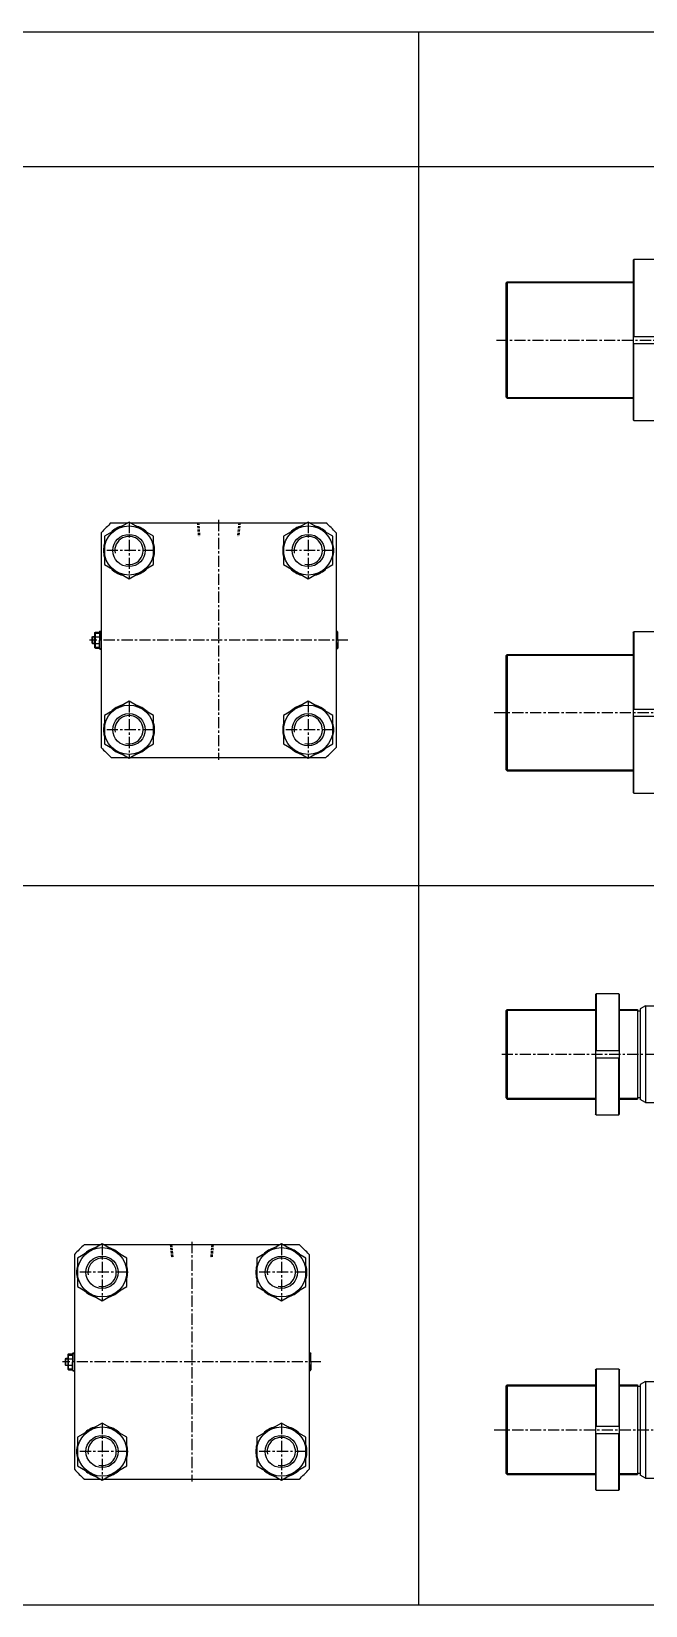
# Model space of a CAD drawing. Extents: x -819 to 29893, y -8942 to 9886.
# Drawn here: x 4815 to 5501, y -1 to 1756 of the extents above; entities that cross this region are included whole.
import ezdxf

# ---------------------------------------------------------------- set-up
doc = ezdxf.new("R2010")
doc.units = 0
doc.header["$LTSCALE"] = 10
doc.header["$MEASUREMENT"] = 0
doc.linetypes.add('CENTER', pattern=[2, 1.25, -0.25, 0.25, -0.25])
doc.linetypes.add('HIDDEN', pattern=[0.375, 0.25, -0.125])
doc.layers.add('ML', color=7, linetype='CONTINUOUS')

msp = doc.modelspace()

# ---------------------------------------------------------------- linework, layer by layer
at = {"layer": 'ML'}
for p, q in [((5486.8, 1500.5), (5487.8, 1501.5)), ((5486.8, 1500.5), (5486.8, 1322.5)), ((5487.8, 1501.5), (5487.8, 1415.5)), ((5515.8, 1501.5), (5487.8, 1501.5)), ((5344.7, 1475), (5346.2, 1476.5)), ((5346.2, 1476.5), (5346.2, 1346.5)), ((5346.2, 1476.5), (5486.8, 1476.5)), ((5344.7, 1475), (5344.7, 1348)), ((5486.8, 1415.5), (5516.8, 1415.5)), ((5486.8, 1407.5), (5516.8, 1407.5)), ((5487.8, 1321.5), (5487.8, 1407.5)), ((5344.7, 1348), (5346.2, 1346.5)), ((5346.2, 1346.5), (5486.8, 1346.5)), ((5486.8, 1322.5), (5487.8, 1321.5)), ((5487.8, 1321.5), (5515.8, 1321.5)), ((4893.3, 1196.4), (4893.3, 956.9)), ((4904.5, 1207.6), (4923, 1207.6)), ((4925.6, 1207.6), (5123, 1207.6)), ((5125.6, 1207.6), (5144.1, 1207.6)), ((5155.3, 1196.4), (5155.3, 956.9)), ((4883.3, 1080.1), (4883.8, 1080.6)), ((4883.3, 1073.2), (4883.3, 1080.1)), ((4883.8, 1072.6), (4883.3, 1073.2)), ((4883.8, 1072.6), (4883.8, 1080.6)), ((4883.8, 1080.6), (4886.3, 1080.6)), ((4886.3, 1072.6), (4883.8, 1072.6)), ((4886.3, 1085.1), (4886.8, 1085.6)), ((4886.3, 1076.6), (4886.3, 1085.1)), ((4886.3, 1068.1), (4886.3, 1076.6)), ((4886.8, 1085.6), (4891.3, 1085.6)), ((4886.8, 1067.6), (4886.8, 1085.6)), ((4886.8, 1084.3), (4891.3, 1084.3)), ((4886.8, 1080.3), (4891.3, 1080.3)), ((4886.8, 1073), (4891.3, 1073)), ((4891.3, 1086.1), (4891.8, 1086.6)), ((4891.3, 1086.1), (4891.3, 1076.6)), ((4891.3, 1067.1), (4891.3, 1076.6)), ((4891.8, 1086.6), (4893.3, 1086.6)), ((4893.3, 1066.6), (4893.3, 1086.6)), ((4893.3, 1084.6), (4893.3, 1068.6)), ((5155.3, 1086.6), (5155.3, 1066.6)), ((5155.3, 1086.6), (5155.3, 1066.6)), ((5155.3, 1086.6), (5155.3, 1066.6)), ((5156.3, 1086.6), (5155.3, 1086.6)), ((5157.3, 1081), (5155.3, 1081)), ((5157.3, 1072.3), (5155.3, 1072.3)), ((5156.3, 1086.6), (5157.3, 1085.6)), ((5156.3, 1086.6), (5156.3, 1081)), ((5156.3, 1066.6), (5156.3, 1072.3)), ((5157.3, 1076.6), (5157.3, 1085.6)), ((5157.3, 1076.6), (5157.3, 1067.6)), ((5486.8, 1084.7), (5487.8, 1085.7)), ((5486.8, 1084.7), (5486.8, 906.7)), ((5515.8, 1085.7), (5487.8, 1085.7)), ((5487.8, 1085.7), (5487.8, 999.7)), ((4886.3, 1068.1), (4886.8, 1067.6)), ((4886.8, 1068.9), (4891.3, 1068.9)), ((4886.8, 1067.6), (4891.3, 1067.6)), ((4891.3, 1067.1), (4891.8, 1066.6)), ((4891.8, 1066.6), (4893.3, 1066.6)), ((5156.3, 1066.6), (5155.3, 1066.6)), ((5156.3, 1066.6), (5157.3, 1067.6)), ((5344.7, 1059.2), (5346.2, 1060.7)), ((5344.7, 1059.2), (5344.7, 932.2)), ((5346.2, 1060.7), (5486.8, 1060.7)), ((5346.2, 1060.7), (5346.2, 930.7)), ((5486.8, 999.7), (5516.8, 999.7)), ((5486.8, 991.7), (5516.8, 991.7)), ((5487.8, 905.7), (5487.8, 991.7)), ((4904.5, 945.6), (4923, 945.6)), ((4925.6, 945.6), (5123, 945.6)), ((5125.6, 945.6), (5144.1, 945.6)), ((5344.7, 932.2), (5346.2, 930.7)), ((5346.2, 930.7), (5486.8, 930.7)), ((5486.8, 906.7), (5487.8, 905.7)), ((5487.8, 905.7), (5515.8, 905.7)), ((5444.8, 681), (5445.8, 682)), ((5444.8, 681), (5444.8, 548)), ((5445.8, 682), (5445.8, 618.5)), ((5470.8, 682), (5445.8, 682)), ((5470.8, 682), (5470.8, 618.5)), ((5470.8, 682), (5471.8, 681)), ((5471.8, 548), (5471.8, 681)), ((5500.7, 668.5), (5494.7, 665)), ((5500.7, 668.5), (5500.7, 560.5)), ((5500.7, 668.5), (5519.7, 668.5)), ((5344.7, 663), (5346.2, 664.5)), ((5344.7, 663), (5344.7, 566)), ((5346.2, 664.5), (5444.8, 664.5)), ((5346.2, 664.5), (5346.2, 564.5)), ((5471.8, 664.5), (5491.7, 664.5)), ((5491.7, 664.5), (5491.7, 564.5)), ((5491.7, 663), (5494.7, 663)), ((5494.7, 665), (5494.7, 563.9)), ((5444.8, 618.5), (5471.8, 618.5)), ((5444.8, 610.5), (5471.8, 610.5)), ((5445.8, 547), (5445.8, 610.5)), ((5470.8, 547), (5470.8, 610.5)), ((5344.7, 566), (5346.2, 564.5)), ((5346.2, 564.5), (5444.8, 564.5)), ((5471.8, 564.5), (5491.7, 564.5)), ((5491.7, 566), (5494.7, 566)), ((5500.7, 560.5), (5494.7, 563.9)), ((5445.8, 547), (5444.8, 548)), ((5445.8, 547), (5470.8, 547)), ((5470.8, 547), (5471.8, 548)), ((5500.7, 560.5), (5519.7, 560.5)), ((4863.3, 390.8), (4863.3, 151.3)), ((4874.5, 402.1), (4893, 402.1)), ((4895.6, 402.1), (5093, 402.1)), ((5095.6, 402.1), (5114.1, 402.1)), ((5125.3, 390.8), (5125.3, 151.3)), ((4861.3, 280.6), (4861.8, 281.1)), ((4861.8, 281.1), (4863.3, 281.1)), ((4863.3, 261.1), (4863.3, 281.1)), ((5125.3, 281.1), (5125.3, 261.1)), ((5125.3, 281.1), (5125.3, 261.1)), ((5125.3, 281.1), (5125.3, 261.1)), ((5126.3, 281.1), (5125.3, 281.1)), ((5126.3, 281.1), (5127.3, 280.1)), ((5126.3, 281.1), (5126.3, 275.4)), ((4853.3, 274.5), (4853.8, 275.1)), ((4853.3, 267.6), (4853.3, 274.5)), ((4853.8, 267.1), (4853.3, 267.6)), ((4853.8, 267.1), (4853.8, 275.1)), ((4853.8, 275.1), (4856.3, 275.1)), ((4856.3, 267.1), (4853.8, 267.1)), ((4856.3, 279.6), (4856.8, 280.1)), ((4856.3, 271.1), (4856.3, 279.6)), ((4856.3, 262.6), (4856.3, 271.1)), ((4856.8, 280.1), (4861.3, 280.1)), ((4856.8, 262.1), (4856.8, 280.1)), ((4856.8, 278.8), (4861.3, 278.8)), ((4856.8, 274.7), (4861.3, 274.7)), ((4856.8, 267.5), (4861.3, 267.5)), ((4861.3, 280.6), (4861.3, 271.1)), ((4861.3, 261.6), (4861.3, 271.1)), ((4863.3, 279.1), (4863.3, 263.1)), ((5127.3, 275.4), (5125.3, 275.4)), ((5127.3, 266.7), (5125.3, 266.7)), ((5126.3, 261.1), (5126.3, 266.7)), ((5127.3, 271.1), (5127.3, 280.1)), ((5127.3, 271.1), (5127.3, 262.1)), ((4856.3, 262.6), (4856.8, 262.1)), ((4856.8, 263.4), (4861.3, 263.4)), ((4856.8, 262.1), (4861.3, 262.1)), ((4861.3, 261.6), (4861.8, 261.1)), ((4861.8, 261.1), (4863.3, 261.1)), ((5126.3, 261.1), (5125.3, 261.1)), ((5126.3, 261.1), (5127.3, 262.1)), ((5444.8, 261.9), (5445.8, 262.9)), ((5444.8, 261.9), (5444.8, 128.9)), ((5445.8, 262.9), (5445.8, 199.4)), ((5470.8, 262.9), (5445.8, 262.9)), ((5470.8, 262.9), (5470.8, 199.4)), ((5470.8, 262.9), (5471.8, 261.9)), ((5471.8, 128.9), (5471.8, 261.9)), ((5500.7, 249.4), (5494.7, 245.9)), ((5494.7, 245.9), (5494.7, 144.9)), ((5500.7, 249.4), (5519.7, 249.4)), ((5500.7, 249.4), (5500.7, 141.4)), ((5344.7, 243.9), (5346.2, 245.4)), ((5344.7, 243.9), (5344.7, 146.9)), ((5346.2, 245.4), (5444.8, 245.4)), ((5346.2, 245.4), (5346.2, 145.4)), ((5471.8, 245.4), (5491.7, 245.4)), ((5491.7, 245.4), (5491.7, 145.4)), ((5491.7, 243.9), (5494.7, 243.9)), ((5444.8, 199.4), (5471.8, 199.4)), ((5444.8, 191.4), (5471.8, 191.4)), ((5445.8, 127.9), (5445.8, 191.4)), ((5470.8, 127.9), (5470.8, 191.4)), ((5344.7, 146.9), (5346.2, 145.4)), ((5346.2, 145.4), (5444.8, 145.4)), ((5471.8, 145.4), (5491.7, 145.4)), ((5491.7, 146.9), (5494.7, 146.9)), ((5500.7, 141.4), (5494.7, 144.9)), ((5500.7, 141.4), (5519.7, 141.4)), ((4874.5, 140.1), (4893, 140.1)), ((4895.6, 140.1), (5093, 140.1)), ((5095.6, 140.1), (5114.1, 140.1)), ((5445.8, 127.9), (5444.8, 128.9)), ((5445.8, 127.9), (5470.8, 127.9)), ((5470.8, 127.9), (5471.8, 128.9))]:
    msp.add_line(p, q, dxfattribs=at)
at = {"layer": 'ML', "color": 2}
for p, q in [((5345.2, 1475.5), (5486.8, 1475.5)), ((5345.2, 1347.5), (5486.8, 1347.5)), ((4883.3, 1080.1), (4886.3, 1080.1)), ((4883.3, 1073.2), (4886.3, 1073.2)), ((4891.3, 1086.1), (4893.3, 1086.1)), ((5156.8, 1086.1), (5155.3, 1086.1)), ((5155.3, 1079.1), (5157.3, 1081)), ((5155.3, 1074.2), (5157.3, 1072.3)), ((4891.3, 1067.1), (4893.3, 1067.1)), ((5156.8, 1067.1), (5155.3, 1067.1)), ((5345.2, 1059.7), (5486.8, 1059.7)), ((5345.2, 931.7), (5486.8, 931.7)), ((5345.2, 663.5), (5444.8, 663.5)), ((5471.8, 663.5), (5491.7, 663.5)), ((5345.2, 565.5), (5444.8, 565.5)), ((5471.8, 565.5), (5491.7, 565.5)), ((4853.3, 274.5), (4856.3, 274.5)), ((4853.3, 267.6), (4856.3, 267.6)), ((4861.3, 280.6), (4863.3, 280.6)), ((5126.8, 280.6), (5125.3, 280.6)), ((5125.3, 273.5), (5127.3, 275.4)), ((5125.3, 268.7), (5127.3, 266.7)), ((4861.3, 261.6), (4863.3, 261.6)), ((5126.8, 261.6), (5125.3, 261.6)), ((5345.2, 244.4), (5444.8, 244.4)), ((5471.8, 244.4), (5491.7, 244.4)), ((5345.2, 146.4), (5444.8, 146.4)), ((5471.8, 146.4), (5491.7, 146.4))]:
    msp.add_line(p, q, dxfattribs=at)
at = {"layer": 'ML', "color": 1, "linetype": 'CENTER'}
for p, q in [((5334.4, 1411.5), (6065.6, 1411.5)), ((4924.3, 1208.5), (4924.3, 1144.8)), ((5024.3, 1210.7), (5024.3, 943.1)), ((5124.3, 1208.5), (5124.3, 1144.8)), ((4951.9, 1176.6), (4896.7, 1176.6)), ((5151.9, 1176.6), (5096.7, 1176.6)), ((5168.4, 1076.6), (4880.2, 1076.6)), ((4924.3, 1008.5), (4924.3, 944.8)), ((5124.3, 1008.5), (5124.3, 944.8)), ((5331.9, 995.7), (6058.2, 995.7)), ((4951.9, 976.6), (4896.7, 976.6)), ((5151.9, 976.6), (5096.7, 976.6)), ((5340.3, 614.5), (6020.6, 614.5)), ((4994.3, 405.1), (4994.3, 137.6)), ((4894.3, 402.9), (4894.3, 339.2)), ((5094.3, 402.9), (5094.3, 339.2)), ((4921.9, 371.1), (4866.7, 371.1)), ((5121.9, 371.1), (5066.7, 371.1)), ((5138.4, 271.1), (4850.2, 271.1)), ((4894.3, 202.9), (4894.3, 139.2)), ((5094.3, 202.9), (5094.3, 139.2)), ((5331.9, 195.4), (6013.2, 195.4)), ((4921.9, 171.1), (4866.7, 171.1)), ((5121.9, 171.1), (5066.7, 171.1))]:
    msp.add_line(p, q, dxfattribs=at)
at = {"layer": 'ML', "color": 6, "linetype": 'HIDDEN'}
for p, q in [((5000.4, 1207.6), (5001.7, 1192.6)), ((5001.9, 1207.6), (5003.2, 1192.6)), ((5046.7, 1207.6), (5045.4, 1192.6)), ((5048.2, 1207.6), (5046.9, 1192.6)), ((4970.4, 402.1), (4971.7, 387.1)), ((4971.9, 402.1), (4973.2, 387.1)), ((5016.7, 402.1), (5015.4, 387.1)), ((5018.2, 402.1), (5016.9, 387.1))]:
    msp.add_line(p, q, dxfattribs=at)
at = {"layer": 'ML', "const_width": 1.5}
for points in [[(6682.1, 1605.1), (6682.1, 1755.1), (150, 1755.1)], [(5247.5, 1755.1), (5247.5, 0)], [(0, 1605.1), (5247.5, 1605.1)], [(5247.5, 1605.1), (6682.1, 1605.1)], [(0, 802.5), (5247.5, 802.5)], [(5247.5, 802.5), (6682.1, 802.5)], [(0, 0), (5247.5, 0)], [(5247.5, 0), (6682.1, 0)]]:
    msp.add_lwpolyline(points, dxfattribs=at)
at = {"layer": 'ML'}
for points in [[(4896.8, 1192.5), (4896.8, 1160.8), (4924.3, 1144.9), (4951.8, 1160.8), (4951.8, 1192.5), (4924.3, 1208.4), (4896.8, 1192.5)], [(5096.8, 1192.5), (5096.8, 1160.8), (5124.3, 1144.9), (5151.8, 1160.8), (5151.8, 1192.5), (5124.3, 1208.4), (5096.8, 1192.5)], [(4896.8, 992.5), (4896.8, 960.8), (4924.3, 944.9), (4951.8, 960.8), (4951.8, 992.5), (4924.3, 1008.4), (4896.8, 992.5)], [(5096.8, 992.5), (5096.8, 960.8), (5124.3, 944.9), (5151.8, 960.8), (5151.8, 992.5), (5124.3, 1008.4), (5096.8, 992.5)], [(4866.8, 387), (4866.8, 355.2), (4894.3, 339.3), (4921.8, 355.2), (4921.8, 387), (4894.3, 402.8), (4866.8, 387)], [(5066.8, 387), (5066.8, 355.2), (5094.3, 339.3), (5121.8, 355.2), (5121.8, 387), (5094.3, 402.8), (5066.8, 387)], [(4866.8, 187), (4866.8, 155.2), (4894.3, 139.3), (4921.8, 155.2), (4921.8, 187), (4894.3, 202.8), (4866.8, 187)], [(5066.8, 187), (5066.8, 155.2), (5094.3, 139.3), (5121.8, 155.2), (5121.8, 187), (5094.3, 202.8), (5066.8, 187)]]:
    msp.add_lwpolyline(points, dxfattribs=at)
for centre, radius in [((4924.3, 1176.6), 27.5), ((4924.3, 1176.6), 18), ((5124.3, 1176.6), 27.5), ((5124.3, 1176.6), 18), ((4924.3, 976.6), 27.5), ((5124.3, 976.6), 27.5), ((4924.3, 976.6), 18), ((5124.3, 976.6), 18), ((4894.3, 371.1), 27.5), ((4894.3, 371.1), 18), ((5094.3, 371.1), 27.5), ((5094.3, 371.1), 18), ((4894.3, 171.1), 27.5), ((5094.3, 171.1), 27.5), ((4894.3, 171.1), 18), ((5094.3, 171.1), 18)]:
    msp.add_circle(centre, radius, dxfattribs=at)
for centre, radius, start, end in [((5024.3, 1076.6), 177.5, 132.4363, 137.5637), ((4924.3, 1176.6), 28.5, 105.1518, 134.8482), ((4924.3, 1176.6), 28.5, 45.1518, 74.8482), ((5124.3, 1176.6), 28.5, 105.1518, 134.8482), ((5124.3, 1176.6), 28.5, 45.1518, 74.8482), ((5024.3, 1076.6), 177.5, 42.4363, 47.5637), ((4924.3, 1176.6), 28.5, 165.1518, 194.8482), ((4924.3, 1176.6), 28.5, 345.1518, 14.8482), ((5124.3, 1176.6), 28.5, 165.1518, 194.8482), ((5124.3, 1176.6), 28.5, 345.1518, 14.8482), ((4924.3, 1176.6), 28.5, 225.1518, 254.8482), ((4924.3, 1176.6), 28.5, 285.1518, 314.8482), ((5124.3, 1176.6), 28.5, 225.1518, 254.8482), ((5124.3, 1176.6), 28.5, 285.1518, 314.8482), ((4924.3, 976.6), 28.5, 105.1518, 134.8482), ((4924.3, 976.6), 28.5, 45.1518, 74.8482), ((5124.3, 976.6), 28.5, 105.1518, 134.8482), ((5124.3, 976.6), 28.5, 45.1518, 74.8482), ((4924.3, 976.6), 28.5, 165.1518, 194.8482), ((4924.3, 976.6), 28.5, 345.1518, 14.8482), ((5124.3, 976.6), 28.5, 165.1518, 194.8482), ((5124.3, 976.6), 28.5, 345.1518, 14.8482), ((5024.3, 1076.6), 177.5, 222.4363, 227.5637), ((4924.3, 976.6), 28.5, 225.1518, 254.8482), ((4924.3, 976.6), 28.5, 285.1518, 314.8482), ((5124.3, 976.6), 28.5, 225.1518, 254.8482), ((5124.3, 976.6), 28.5, 285.1518, 314.8482), ((5024.3, 1076.6), 177.5, 312.4363, 317.5637), ((4994.3, 271.1), 177.5, 132.4363, 137.5637), ((4894.3, 371.1), 28.5, 105.1518, 134.8482), ((4894.3, 371.1), 28.5, 45.1518, 74.8482), ((5094.3, 371.1), 28.5, 105.1518, 134.8482), ((5094.3, 371.1), 28.5, 45.1518, 74.8482), ((4994.3, 271.1), 177.5, 42.4363, 47.5637), ((4894.3, 371.1), 28.5, 165.1518, 194.8482), ((4894.3, 371.1), 28.5, 345.1518, 14.8482), ((5094.3, 371.1), 28.5, 165.1518, 194.8482), ((5094.3, 371.1), 28.5, 345.1518, 14.8482), ((4894.3, 371.1), 28.5, 225.1518, 254.8482), ((4894.3, 371.1), 28.5, 285.1518, 314.8482), ((5094.3, 371.1), 28.5, 225.1518, 254.8482), ((5094.3, 371.1), 28.5, 285.1518, 314.8482), ((4894.3, 171.1), 28.5, 105.1518, 134.8482), ((4894.3, 171.1), 28.5, 45.1518, 74.8482), ((5094.3, 171.1), 28.5, 105.1518, 134.8482), ((5094.3, 171.1), 28.5, 45.1518, 74.8482), ((4894.3, 171.1), 28.5, 165.1518, 194.8482), ((4894.3, 171.1), 28.5, 345.1518, 14.8482), ((5094.3, 171.1), 28.5, 165.1518, 194.8482), ((5094.3, 171.1), 28.5, 345.1518, 14.8482), ((4994.3, 271.1), 177.5, 222.4363, 227.5637), ((4894.3, 171.1), 28.5, 225.1518, 254.8482), ((4894.3, 171.1), 28.5, 285.1518, 314.8482), ((5094.3, 171.1), 28.5, 225.1518, 254.8482), ((5094.3, 171.1), 28.5, 285.1518, 314.8482), ((4994.3, 271.1), 177.5, 312.4363, 317.5637)]:
    msp.add_arc(centre, radius, start, end, dxfattribs=at)
at = {"layer": 'ML', "color": 2}
for centre in [(4924.3, 1176.6), (5124.3, 1176.6), (4924.3, 976.6), (5124.3, 976.6), (4894.3, 371.1), (5094.3, 371.1), (4894.3, 171.1), (5094.3, 171.1)]:
    msp.add_arc(centre, 15.8, 256.4249, 190.606, dxfattribs=at)

doc.saveas('drawing.dxf')
